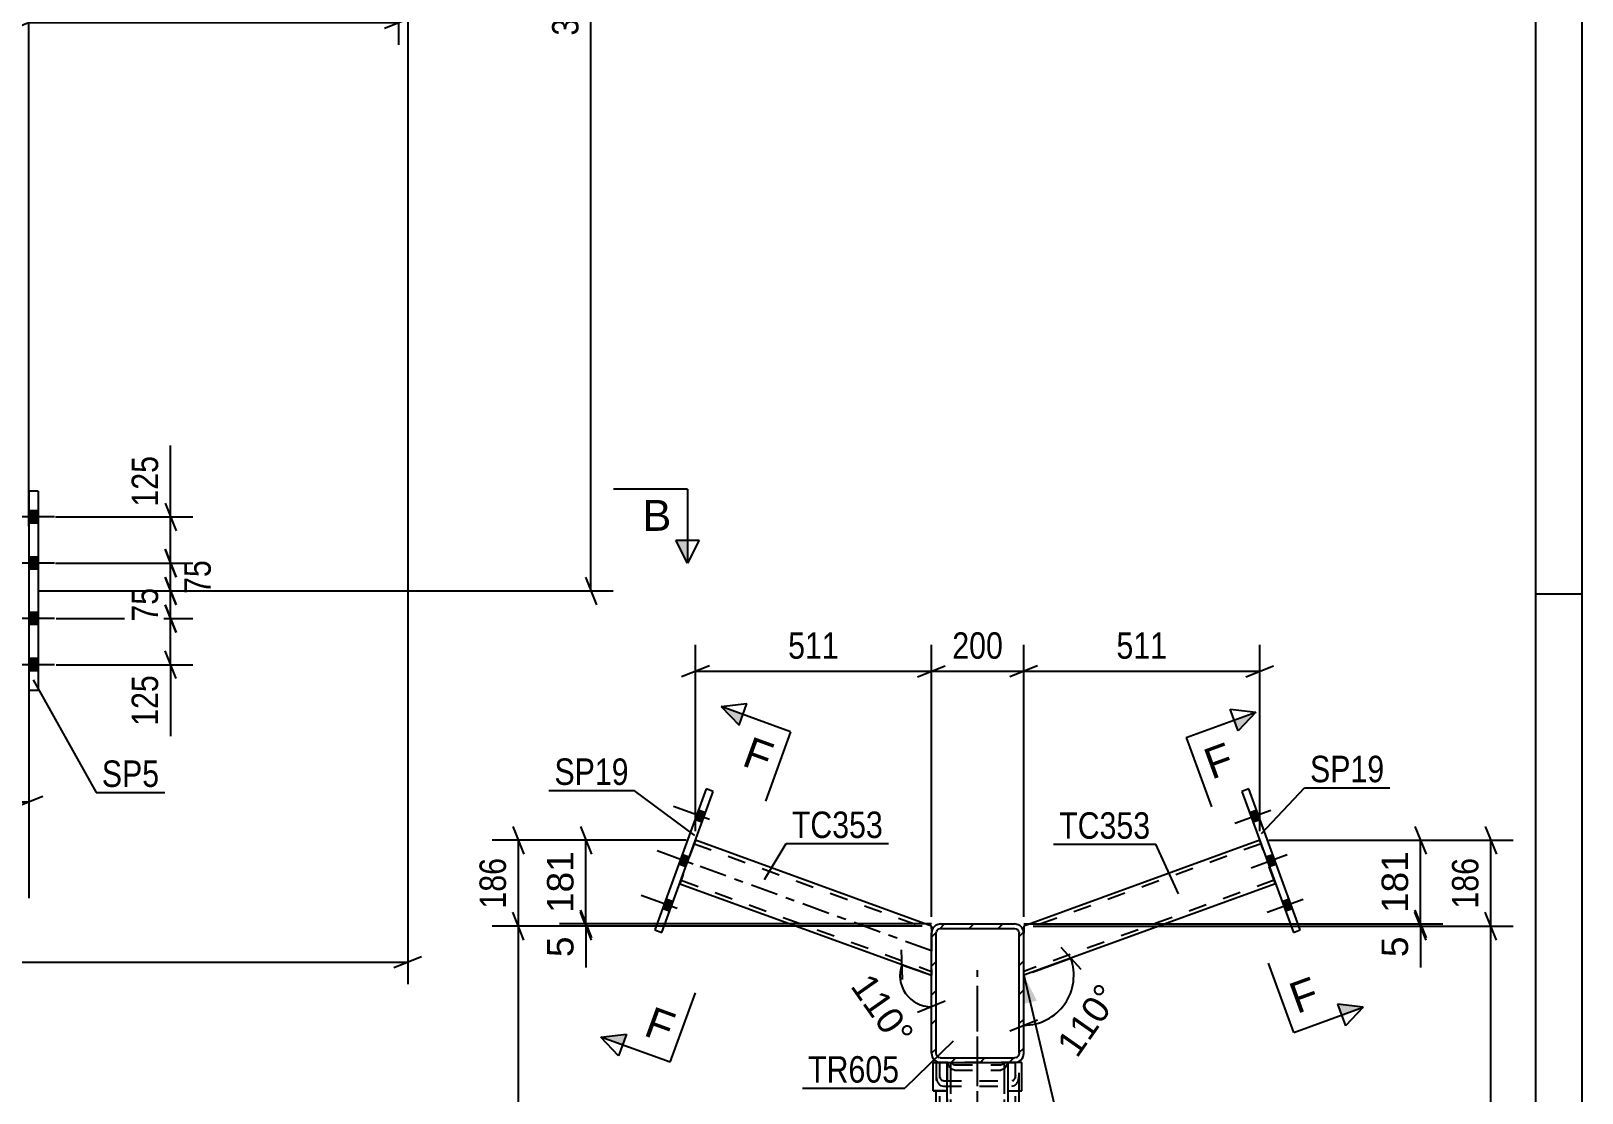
# Model space of a CAD drawing. Header units: millimetres. Extents: x -54 to 787, y -426 to 168.
# Drawn here: x 618.8 to 786.7, y -182 to -67 of the extents above; entities that cross this region are included whole.
import ezdxf

# ---------------------------------------------------------------- set-up
doc = ezdxf.new("R2010")
doc.units = ezdxf.units.MM
doc.linetypes.add('DXK_LINE_DOT2', pattern=[3.9198, 1.9599, -1.9599])
doc.linetypes.add('DXK_LINE_DOT3', pattern=[5.9187, 2.979, -0.9799, 0.9799, -0.9799])
doc.styles.add('Arial', font='ARIAL.TTF', dxfattribs={"height": 0.2})
doc.styles.add('Arial Narrow', font='ARIALN.TTF', dxfattribs={"height": 0.2})

# ---------------------------------------------------------------- blocks, each defined once
blk = doc.blocks.new('Unknown-761549023-1135')
at = {"color": 5, "linetype": 'Continuous'}
for p, q in [((786.67, -425.97), (786.67, 168.03)), ((781.67, -420.97), (781.67, 163.03)), ((786.67, -127.97), (781.67, -127.97))]:
    blk.add_line(p, q, dxfattribs=at)
blk = doc.blocks.new('Bolt-761549023-3615 - 3598')
at = {"linetype": 'Continuous'}
for points in [[(618.54, -118.94), (618.54, -120.26), (619.54, -120.26), (619.54, -118.94)], [(618.54, -118.94), (618.54, -120.26), (619.54, -120.26), (619.54, -118.94)], [(618.54, -118.94), (618.54, -120.26), (619.54, -120.26), (619.54, -118.94)], [(618.54, -123.94), (618.54, -125.26), (619.54, -125.26), (619.54, -123.94)], [(618.54, -123.94), (618.54, -125.26), (619.54, -125.26), (619.54, -123.94)], [(618.54, -129.94), (618.54, -131.26), (619.54, -131.26), (619.54, -129.94)], [(618.54, -129.94), (618.54, -131.26), (619.54, -131.26), (619.54, -129.94)], [(618.54, -134.94), (618.54, -136.26), (619.54, -136.26), (619.54, -134.94)], [(618.54, -134.94), (618.54, -136.26), (619.54, -136.26), (619.54, -134.94)], [(618.54, -134.94), (618.54, -136.26), (619.54, -136.26), (619.54, -134.94)]]:
    blk.add_hatch(color=1, dxfattribs=at).paths.add_polyline_path(points)
at = {"color": 1, "linetype": 'Continuous'}
for p, q in [((619.54, -118.94), (618.54, -118.94)), ((619.54, -118.94), (618.54, -118.94)), ((619.54, -118.94), (618.54, -118.94)), ((621.3, -119.6), (616.54, -119.6)), ((621.3, -119.6), (616.54, -119.6)), ((621.3, -119.6), (616.54, -119.6)), ((619.54, -120.26), (618.54, -120.26)), ((619.54, -120.26), (618.54, -120.26)), ((619.54, -120.26), (618.54, -120.26)), ((619.54, -123.94), (618.54, -123.94)), ((619.54, -123.94), (618.54, -123.94)), ((621.3, -124.6), (616.54, -124.6)), ((621.3, -124.6), (616.54, -124.6)), ((619.54, -125.26), (618.54, -125.26)), ((619.54, -125.26), (618.54, -125.26)), ((621.3, -130.6), (616.54, -130.6)), ((621.3, -130.6), (616.54, -130.6)), ((619.54, -129.94), (618.54, -129.94)), ((619.54, -129.94), (618.54, -129.94)), ((619.54, -131.26), (618.54, -131.26)), ((619.54, -131.26), (618.54, -131.26)), ((621.3, -135.6), (616.54, -135.6)), ((621.3, -135.6), (616.54, -135.6)), ((621.3, -135.6), (616.54, -135.6)), ((619.54, -134.94), (618.54, -134.94)), ((619.54, -134.94), (618.54, -134.94)), ((619.54, -134.94), (618.54, -134.94)), ((619.54, -136.26), (618.54, -136.26)), ((619.54, -136.26), (618.54, -136.26)), ((619.54, -136.26), (618.54, -136.26))]:
    blk.add_line(p, q, dxfattribs=at)
blk = doc.blocks.new('Part-761549023-3621 - 3598')
at = {"color": 2, "linetype": 'Continuous'}
for p, q in [((619.54, -116.8), (618.54, -116.8)), ((618.54, -116.8), (618.54, -138.4)), ((619.54, -116.8), (619.54, -138.4)), ((619.54, -138.4), (618.54, -138.4))]:
    blk.add_line(p, q, dxfattribs=at)
blk = doc.blocks.new('Part-761549023-3703 - 3598')
at = {"color": 7, "linetype": 'DXK_LINE_DOT2'}
for p, q in [((630.71, -6), (522.18, -121.41)), ((636.9, -6.19), (528.37, -121.6)), ((636.9, -6), (630.27, -6)), ((579.54, -59.95), (575.92, -63.8)), ((528.81, -121.6), (522.18, -121.6))]:
    blk.add_line(p, q, dxfattribs=at)
at = {"color": 2, "linetype": 'Continuous'}
for p, q in [((636.9, -6.66), (528.81, -121.6)), ((630.27, -6), (579.54, -59.95)), ((636.9, -6.66), (636.9, -6)), ((575.92, -63.8), (522.18, -120.94)), ((522.18, -121.52), (522.18, -120.94)), ((522.18, -121.6), (522.18, -121.52))]:
    blk.add_line(p, q, dxfattribs=at)
blk = doc.blocks.new('Part-761549023-6024 - 6008')
at = {"linetype": 'Continuous'}
h = blk.add_hatch(dxfattribs=at)
h.set_pattern_fill('', scale=0.7, style=0, pattern_type=0)
h.set_pattern_definition([(45, (717.9404, -196.4008), (-1.57154, 1.57154), [])])
h.paths.add_polyline_path([(717.94, -189.1), (717.94, -196.4), (718, -196.85), (718.17, -197.23), (718.43, -197.48), (718.74, -197.57), (723.74, -197.57), (724.05, -197.48), (724.31, -197.23), (724.48, -196.85), (724.54, -196.4), (724.54, -189.1), (724.48, -188.66), (724.31, -188.28), (724.05, -188.02), (723.74, -187.93), (718.74, -187.93), (718.43, -188.02), (718.17, -188.28), (718, -188.66)])
h.paths.add_polyline_path([(718.46, -188.69), (718.59, -188.56), (718.74, -188.52), (723.74, -188.52), (723.89, -188.56), (724.02, -188.69), (724.11, -188.88), (724.14, -189.1), (724.14, -196.4), (724.11, -196.62), (724.02, -196.81), (723.89, -196.94), (723.74, -196.98), (718.74, -196.98), (718.59, -196.94), (718.46, -196.81), (718.37, -196.62), (718.34, -196.4), (718.34, -189.1), (718.37, -188.88)])
at = {"color": 2, "linetype": 'Continuous'}
for p, q in [((717.94, -189.1), (717.94, -178.67)), ((724.54, -189.1), (724.54, -178.67)), ((718.74, -187.93), (718.43, -188.02)), ((718.74, -187.93), (723.74, -187.93)), ((724.05, -188.02), (723.74, -187.93)), ((718, -188.66), (717.94, -189.1)), ((717.94, -196.4), (717.94, -189.1)), ((718.34, -189.1), (718.37, -188.88)), ((718.34, -196.4), (718.34, -189.1)), ((718.59, -188.56), (718.74, -188.52)), ((718.74, -188.52), (723.74, -188.52)), ((723.74, -188.52), (723.89, -188.56)), ((724.11, -188.88), (724.14, -189.1)), ((724.14, -196.4), (724.14, -189.1)), ((724.54, -189.1), (724.48, -188.66)), ((724.54, -196.4), (724.54, -189.1)), ((717.94, -196.4), (718, -196.85)), ((718.37, -196.62), (718.34, -196.4)), ((724.14, -196.4), (724.11, -196.62)), ((724.48, -196.85), (724.54, -196.4)), ((718.43, -197.48), (718.74, -197.57)), ((718.74, -196.98), (718.59, -196.94)), ((718.74, -196.98), (723.74, -196.98)), ((718.74, -197.57), (723.74, -197.57)), ((723.89, -196.94), (723.74, -196.98)), ((723.74, -197.57), (724.05, -197.48))]:
    blk.add_line(p, q, dxfattribs=at)
at = {"color": 7, "linetype": 'DXK_LINE_DOT2'}
for p, q in [((717.94, -178.67), (724.54, -178.67)), ((717.94, -178.67), (718, -178.67)), ((718, -178.78), (717.99, -178.67)), ((718.34, -196.4), (718.34, -178.67)), ((718.43, -178.67), (718.46, -178.75)), ((718.74, -179.5), (718.43, -179.41)), ((718.46, -178.75), (718.59, -178.87)), ((718.59, -178.87), (718.74, -178.92)), ((718.74, -178.92), (723.74, -178.92)), ((718.74, -179.5), (723.74, -179.5)), ((723.74, -178.92), (723.89, -178.87)), ((724.05, -179.41), (723.74, -179.5)), ((723.89, -178.87), (724.02, -178.75)), ((724.02, -178.75), (724.06, -178.67)), ((724.14, -196.4), (724.14, -178.67)), ((724.49, -178.67), (724.48, -178.78)), ((717.94, -196.4), (717.94, -189.1)), ((724.54, -196.4), (724.54, -189.1))]:
    blk.add_line(p, q, dxfattribs=at)
for centre, start, end in [((719.04, -178.53), 193.2949, 235.5336), ((723.44, -178.53), 304.4664, 346.7051)]:
    blk.add_arc(centre, 1.06, start, end, dxfattribs=at)
at = {"color": 2, "linetype": 'Continuous'}
for centre, radius, start, end in [((719.04, -188.9), 1.06, 124.4664, 166.7051), ((723.44, -188.9), 1.06, 13.2949, 55.5336), ((718.89, -189), 0.532, 124.4664, 166.7051), ((723.59, -189), 0.532, 13.2949, 55.5336), ((719.04, -196.6), 1.06, 193.2949, 235.5336), ((718.89, -196.5), 0.532, 193.2949, 235.5336), ((723.59, -196.5), 0.532, 304.4664, 346.7051), ((723.44, -196.6), 1.06, 304.4664, 346.7051)]:
    blk.add_arc(centre, radius, start, end, dxfattribs=at)
blk = doc.blocks.new('Bolt-761549023-6030 - 6008')
at = {"linetype": 'Continuous'}
for points in [[(691.41, -152.66), (691.79, -151.63), (691.03, -151.35), (690.66, -152.39)], [(691.41, -152.66), (691.79, -151.63), (691.03, -151.35), (690.66, -152.39)], [(691.41, -152.66), (691.79, -151.63), (691.03, -151.35), (690.66, -152.39)], [(689.66, -157.48), (690.03, -156.44), (689.28, -156.17), (688.9, -157.2)], [(689.66, -157.48), (690.03, -156.44), (689.28, -156.17), (688.9, -157.2)], [(687.9, -162.29), (688.28, -161.26), (687.53, -160.99), (687.15, -162.02)], [(687.9, -162.29), (688.28, -161.26), (687.53, -160.99), (687.15, -162.02)], [(687.9, -162.29), (688.28, -161.26), (687.53, -160.99), (687.15, -162.02)]]:
    blk.add_hatch(color=1, dxfattribs=at).paths.add_polyline_path(points)
at = {"color": 1, "linetype": 'Continuous'}
for p, q in [((692.21, -152.37), (688.31, -150.95)), ((692.21, -152.37), (688.31, -150.95)), ((692.21, -152.37), (688.31, -150.95)), ((691.41, -152.66), (690.66, -152.39)), ((691.41, -152.66), (690.66, -152.39)), ((691.41, -152.66), (690.66, -152.39)), ((691.79, -151.63), (691.03, -151.35)), ((691.79, -151.63), (691.03, -151.35)), ((691.79, -151.63), (691.03, -151.35)), ((690.46, -157.18), (686.56, -155.76)), ((690.46, -157.18), (686.56, -155.76)), ((689.66, -157.48), (688.9, -157.2)), ((689.66, -157.48), (688.9, -157.2)), ((690.03, -156.44), (689.28, -156.17)), ((690.03, -156.44), (689.28, -156.17)), ((688.7, -162), (684.8, -160.58)), ((688.7, -162), (684.8, -160.58)), ((688.7, -162), (684.8, -160.58)), ((688.28, -161.26), (687.53, -160.99)), ((688.28, -161.26), (687.53, -160.99)), ((688.28, -161.26), (687.53, -160.99)), ((687.9, -162.29), (687.15, -162.02)), ((687.9, -162.29), (687.15, -162.02)), ((687.9, -162.29), (687.15, -162.02))]:
    blk.add_line(p, q, dxfattribs=at)
blk = doc.blocks.new('Part-761549023-6040 - 6008')
at = {"color": 7, "linetype": 'DXK_LINE_DOT3'}
blk.add_line((721.24, -333.17), (721.24, -168.67), dxfattribs=at)
at = {"color": 7, "linetype": 'DXK_LINE_DOT2'}
for p, q in [((717.94, -178.67), (724.54, -178.67)), ((718, -178.67), (717.94, -178.67)), ((717.94, -178.67), (717.94, -196.4)), ((718.34, -323.17), (718.34, -178.67)), ((724.14, -323.17), (724.14, -178.67)), ((724.54, -196.4), (724.54, -178.67)), ((717.94, -323.17), (717.94, -305.45)), ((724.54, -323.17), (724.54, -305.45)), ((724.54, -323.17), (717.94, -323.17))]:
    blk.add_line(p, q, dxfattribs=at)
at = {"color": 2, "linetype": 'Continuous'}
for p, q in [((717.94, -305.45), (717.94, -196.4)), ((724.54, -305.45), (724.54, -196.4))]:
    blk.add_line(p, q, dxfattribs=at)
blk = doc.blocks.new('Bolt-761549023-6166 - 6008')
at = {"linetype": 'Continuous'}
for points in [[(751.82, -152.39), (751.45, -151.35), (750.7, -151.63), (751.07, -152.66)], [(751.82, -152.39), (751.45, -151.35), (750.7, -151.63), (751.07, -152.66)], [(751.82, -152.39), (751.45, -151.35), (750.7, -151.63), (751.07, -152.66)], [(753.58, -157.2), (753.2, -156.17), (752.45, -156.44), (752.82, -157.48)], [(753.58, -157.2), (753.2, -156.17), (752.45, -156.44), (752.82, -157.48)], [(755.33, -162.02), (754.95, -160.99), (754.2, -161.26), (754.58, -162.29)], [(755.33, -162.02), (754.95, -160.99), (754.2, -161.26), (754.58, -162.29)], [(755.33, -162.02), (754.95, -160.99), (754.2, -161.26), (754.58, -162.29)]]:
    blk.add_hatch(color=1, dxfattribs=at).paths.add_polyline_path(points)
at = {"color": 1, "linetype": 'Continuous'}
for p, q in [((753, -151.37), (749.1, -152.79)), ((753, -151.37), (749.1, -152.79)), ((753, -151.37), (749.1, -152.79)), ((751.45, -151.35), (750.7, -151.63)), ((751.45, -151.35), (750.7, -151.63)), ((751.45, -151.35), (750.7, -151.63)), ((751.82, -152.39), (751.07, -152.66)), ((751.82, -152.39), (751.07, -152.66)), ((751.82, -152.39), (751.07, -152.66)), ((754.75, -156.19), (750.85, -157.61)), ((754.75, -156.19), (750.85, -157.61)), ((753.2, -156.17), (752.45, -156.44)), ((753.2, -156.17), (752.45, -156.44)), ((753.58, -157.2), (752.82, -157.48)), ((753.58, -157.2), (752.82, -157.48)), ((756.5, -161.01), (752.6, -162.43)), ((756.5, -161.01), (752.6, -162.43)), ((756.5, -161.01), (752.6, -162.43)), ((754.95, -160.99), (754.2, -161.26)), ((754.95, -160.99), (754.2, -161.26)), ((754.95, -160.99), (754.2, -161.26)), ((755.33, -162.02), (754.58, -162.29)), ((755.33, -162.02), (754.58, -162.29)), ((755.33, -162.02), (754.58, -162.29))]:
    blk.add_line(p, q, dxfattribs=at)
blk = doc.blocks.new('Part-761549023-6059 - 6008')
at = {"color": 7, "linetype": 'DXK_LINE_DOT2'}
for p, q in [((690.7, -154.61), (688.99, -159.31)), ((690.56, -154.99), (716.24, -164.33)), ((689.13, -158.93), (716.24, -168.8)), ((716.24, -164.16), (716.24, -163.91)), ((716.24, -164.67), (716.24, -169.23))]:
    blk.add_line(p, q, dxfattribs=at)
at = {"color": 2, "linetype": 'Continuous'}
for p, q in [((716.24, -163.91), (690.7, -154.61)), ((688.99, -159.31), (716.24, -169.23)), ((716.24, -163.91), (716.24, -164.67))]:
    blk.add_line(p, q, dxfattribs=at)
at = {"color": 7, "linetype": 'DXK_LINE_DOT3'}
blk.add_line((716.24, -166.57), (689.84, -156.96), dxfattribs=at)
blk = doc.blocks.new('Part-761549023-6064 - 6008')
at = {"color": 2, "linetype": 'Continuous'}
for p, q in [((751.78, -154.61), (726.24, -163.91)), ((753.49, -159.31), (726.24, -169.23)), ((726.24, -163.91), (726.24, -164.67))]:
    blk.add_line(p, q, dxfattribs=at)
at = {"color": 7, "linetype": 'DXK_LINE_DOT2'}
for p, q in [((751.92, -154.99), (726.24, -164.33)), ((753.49, -159.31), (751.78, -154.61)), ((753.35, -158.93), (726.24, -168.8)), ((726.24, -163.91), (726.24, -164.16)), ((726.24, -169.23), (726.24, -164.67))]:
    blk.add_line(p, q, dxfattribs=at)
blk = doc.blocks.new('Part-761549023-6068 - 6008')
at = {"color": 7, "linetype": 'DXK_LINE_DOT3'}
blk.add_line((721.24, -186.71), (721.24, -171.39), dxfattribs=at)
at = {"color": 7, "linetype": 'DXK_LINE_DOT2'}
for p, q in [((725.74, -178.67), (716.74, -178.67)), ((716.74, -178.67), (717.14, -178.67)), ((716.74, -178.67), (716.74, -181.75)), ((717.14, -192.12), (717.14, -178.67)), ((725.34, -192.12), (725.34, -178.67)), ((725.74, -181.75), (725.74, -178.67)), ((716.74, -180.08), (716.8, -180.53)), ((717.17, -180.31), (717.14, -180.08)), ((717.23, -181.16), (717.54, -181.25)), ((717.54, -180.67), (717.39, -180.62)), ((717.54, -180.67), (724.94, -180.67)), ((717.54, -181.25), (724.94, -181.25)), ((725.09, -180.62), (724.94, -180.67)), ((724.94, -181.25), (725.25, -181.16)), ((725.34, -180.08), (725.31, -180.31)), ((725.68, -180.53), (725.74, -180.08))]:
    blk.add_line(p, q, dxfattribs=at)
at = {"color": 2, "linetype": 'Continuous'}
for p, q in [((716.74, -192.12), (716.74, -181.75)), ((725.74, -192.12), (725.74, -181.75))]:
    blk.add_line(p, q, dxfattribs=at)
at = {"color": 7, "linetype": 'DXK_LINE_DOT2'}
for centre, radius, start, end in [((717.84, -180.29), 1.06, 193.295, 235.5337), ((717.69, -180.19), 0.532, 193.295, 235.5337), ((724.79, -180.19), 0.532, 304.4663, 346.705), ((724.64, -180.29), 1.06, 304.4663, 346.705)]:
    blk.add_arc(centre, radius, start, end, dxfattribs=at)
blk = doc.blocks.new('Part-761549023-6091 - 6008')
at = {"color": 2, "linetype": 'Continuous'}
for p, q in [((691.87, -149.05), (686.31, -164.32)), ((687.07, -164.6), (692.62, -149.33)), ((692.62, -149.33), (691.87, -149.05)), ((686.31, -164.32), (687.07, -164.6))]:
    blk.add_line(p, q, dxfattribs=at)
blk = doc.blocks.new('Part-761549023-6117 - 6008')
at = {"color": 2, "linetype": 'Continuous'}
for p, q in [((716.44, -178.67), (716.44, -178.67)), ((716.44, -178.67), (717.24, -178.67)), ((716.44, -181.75), (716.44, -178.67)), ((717.94, -181.75), (716.44, -181.75))]:
    blk.add_line(p, q, dxfattribs=at)
at = {"color": 7, "linetype": 'DXK_LINE_DOT2'}
for p, q in [((717.94, -178.67), (716.44, -178.67)), ((716.44, -178.67), (716.44, -178.67)), ((717.24, -178.67), (717.94, -178.67)), ((717.94, -178.67), (717.94, -178.67)), ((717.94, -178.67), (717.94, -181.75)), ((716.44, -181.75), (717.94, -181.75))]:
    blk.add_line(p, q, dxfattribs=at)
blk = doc.blocks.new('Part-761549023-6120 - 6008')
at = {"color": 7, "linetype": 'DXK_LINE_DOT2'}
for p, q in [((726.04, -178.67), (724.54, -178.67)), ((724.54, -178.67), (724.54, -178.67)), ((725.24, -178.67), (724.54, -178.67)), ((724.54, -181.75), (724.54, -178.67)), ((726.04, -178.67), (726.04, -178.67)), ((724.54, -181.75), (726.04, -181.75))]:
    blk.add_line(p, q, dxfattribs=at)
at = {"color": 2, "linetype": 'Continuous'}
for p, q in [((726.04, -178.67), (725.24, -178.67)), ((726.04, -178.67), (726.04, -178.67)), ((726.04, -181.75), (726.04, -178.67)), ((724.54, -181.75), (726.04, -181.75))]:
    blk.add_line(p, q, dxfattribs=at)
blk = doc.blocks.new('Part-761549023-6135 - 6008')
at = {"color": 2, "linetype": 'Continuous'}
for p, q in [((750.61, -149.05), (749.86, -149.32)), ((749.86, -149.32), (755.42, -164.59)), ((756.17, -164.32), (750.61, -149.05)), ((755.42, -164.59), (756.17, -164.32))]:
    blk.add_line(p, q, dxfattribs=at)
blk = doc.blocks.new('Part-761549023-6150 - 6008')
at = {"linetype": 'Continuous'}
h = blk.add_hatch(dxfattribs=at)
h.set_pattern_fill('', scale=0.7, style=0, pattern_type=0)
h.set_pattern_definition([(45, (716.2404, -177.6741), (-1.57154, 1.57154), [])])
h.paths.add_polyline_path([(716.24, -164.67), (716.24, -177.67), (716.32, -178.06), (716.53, -178.38), (716.86, -178.6), (717.24, -178.67), (725.24, -178.67), (725.62, -178.6), (725.95, -178.38), (726.16, -178.06), (726.24, -177.67), (726.24, -164.67), (726.16, -164.29), (725.95, -163.97), (725.62, -163.75), (725.24, -163.67), (717.24, -163.67), (716.86, -163.75), (716.53, -163.97), (716.32, -164.29)])
h.paths.add_polyline_path([(716.89, -164.32), (717.05, -164.21), (717.24, -164.17), (725.24, -164.17), (725.43, -164.21), (725.59, -164.32), (725.7, -164.48), (725.74, -164.67), (725.74, -177.67), (725.7, -177.87), (725.59, -178.03), (725.43, -178.14), (725.24, -178.17), (717.24, -178.17), (717.05, -178.14), (716.89, -178.03), (716.78, -177.87), (716.74, -177.67), (716.74, -164.67), (716.78, -164.48)])
at = {"color": 2, "linetype": 'Continuous'}
for p, q in [((716.32, -164.29), (716.24, -164.67)), ((716.74, -164.67), (716.78, -164.48)), ((717.24, -163.67), (716.86, -163.75)), ((717.05, -164.21), (717.24, -164.17)), ((717.24, -163.67), (725.24, -163.67)), ((717.24, -164.17), (725.24, -164.17)), ((725.62, -163.75), (725.24, -163.67)), ((725.24, -164.17), (725.43, -164.21)), ((725.7, -164.48), (725.74, -164.67)), ((726.24, -164.67), (726.16, -164.29)), ((716.24, -177.67), (716.24, -164.67)), ((716.74, -177.67), (716.74, -164.67)), ((725.74, -177.67), (725.74, -164.67)), ((726.24, -177.67), (726.24, -164.67)), ((716.24, -177.67), (716.32, -178.06)), ((716.78, -177.87), (716.74, -177.67)), ((725.74, -177.67), (725.7, -177.87)), ((726.16, -178.06), (726.24, -177.67)), ((716.86, -178.6), (717.24, -178.67)), ((717.24, -178.17), (717.05, -178.14)), ((717.24, -178.17), (725.24, -178.17)), ((717.24, -178.67), (725.24, -178.67)), ((725.43, -178.14), (725.24, -178.17)), ((725.24, -178.67), (725.62, -178.6))]:
    blk.add_line(p, q, dxfattribs=at)
at = {"color": 7, "linetype": 'DXK_LINE_DOT3'}
blk.add_line((721.24, -171.17), (721.24, -171.17), dxfattribs=at)
at = {"color": 2, "linetype": 'Continuous'}
for centre, radius, start, end in [((717.24, -164.67), 1, 112.5, 157.5), ((717.24, -164.67), 0.5, 112.5, 157.5), ((725.24, -164.67), 0.5, 22.5, 67.5), ((725.24, -164.67), 1, 22.5, 67.5), ((717.24, -177.67), 0.5, 202.5, 247.5), ((725.24, -177.67), 0.5, 292.5, 337.5), ((717.24, -177.67), 1, 202.5, 247.5), ((725.24, -177.67), 1, 292.5, 337.5)]:
    blk.add_arc(centre, radius, start, end, dxfattribs=at)
blk = doc.blocks.new('StraightDimension-761549023-8368 - 3598')
at = {"color": 7, "linetype": 'Continuous'}
for p, q in [((522.18, -122.6), (522.18, -165.37)), ((618.54, -134.6), (618.54, -160.87)), ((523.68, -149.83), (520.68, -151.03)), ((522.18, -150.43), (618.54, -150.43)), ((617.04, -151.03), (620.04, -149.83))]:
    blk.add_line(p, q, dxfattribs=at)
at = {"color": 0}
blk.add_wipeout([(574.62, -149.68), (574.62, -145.48), (566.1, -145.48), (566.1, -149.68)], dxfattribs=at)
at = {"color": 0, "linetype": 'Continuous'}
blk.add_wipeout([(617.94, -151.13), (613.74, -151.13), (613.74, -161.47), (617.94, -161.47)], dxfattribs=at)
at = {"color": 3, "style": 'Arial Narrow'}
blk.add_text('2409', height=2.863, dxfattribs=at).set_placement((566.7, -149.08))
at = {"color": 3, "linetype": 'Continuous', "style": 'Arial Narrow'}
blk.add_text('16700', height=2.863, rotation=90.0002, dxfattribs=at).set_placement((617.34, -160.87))
blk = doc.blocks.new('StraightDimension-761549023-4148 - 3598')
at = {"color": 7, "linetype": 'Continuous'}
for p, q in [((633.27, -123.1), (634.47, -126.1)), ((621.41, -124.6), (636.72, -124.6)), ((633.87, -127.6), (633.87, -124.6)), ((619.54, -127.6), (636.72, -127.6)), ((634.47, -129.1), (633.27, -126.1))]:
    blk.add_line(p, q, dxfattribs=at)
at = {"color": 0}
blk.add_wipeout([(638.82, -123.67), (634.62, -123.67), (634.62, -128.53), (638.82, -128.53)], dxfattribs=at)
at = {"color": 3, "style": 'Arial Narrow'}
blk.add_text('75', height=2.863, rotation=90.0002, dxfattribs=at).set_placement((638.22, -127.93))
blk = doc.blocks.new('StraightDimension-761549023-4222 - 3598')
at = {"color": 7, "linetype": 'Continuous'}
for p, q in [((658.54, -7), (658.54, -68.46)), ((618.54, -120.6), (618.54, -63.21)), ((620.04, -65.46), (617.04, -66.66)), ((657.04, -66.66), (660.04, -65.46)), ((618.54, -66.06), (658.54, -66.06))]:
    blk.add_line(p, q, dxfattribs=at)
at = {"color": 0}
blk.add_wipeout([(642.8, -65.31), (642.8, -61.11), (634.28, -61.11), (634.28, -65.31)], dxfattribs=at)
at = {"color": 3, "style": 'Arial Narrow'}
blk.add_text('1000', height=2.863, dxfattribs=at).set_placement((634.88, -64.71))
blk = doc.blocks.new('StraightDimension-761549023-4159 - 3598')
at = {"color": 7, "linetype": 'Continuous'}
for p, q in [((633.27, -118.1), (634.47, -121.1)), ((621.41, -119.6), (636.27, -119.6)), ((633.87, -124.6), (633.87, -119.6)), ((634.47, -126.1), (633.27, -123.1)), ((621.41, -124.6), (636.27, -124.6))]:
    blk.add_line(p, q, dxfattribs=at)
at = {"color": 0}
blk.add_wipeout([(633.12, -112.39), (628.92, -112.39), (628.92, -119.07), (633.12, -119.07)], dxfattribs=at)
at = {"color": 7, "linetype": 'Continuous'}
blk.add_line((633.87, -119.6), (633.87, -111.87), dxfattribs=at)
blk.add_line((633.87, -119.6), (633.87, -111.87), dxfattribs=at)
at = {"color": 3, "style": 'Arial Narrow'}
blk.add_text('125', height=2.863, rotation=90.0002, dxfattribs=at).set_placement((632.52, -118.47))
blk = doc.blocks.new('StraightDimension-761549023-4172 - 3598')
at = {"color": 7, "linetype": 'Continuous'}
for p, q in [((633.27, -129.1), (634.47, -132.1)), ((621.5, -130.6), (636.27, -130.6)), ((633.87, -135.6), (633.87, -130.6)), ((634.47, -137.1), (633.27, -134.1)), ((621.5, -135.6), (636.27, -135.6))]:
    blk.add_line(p, q, dxfattribs=at)
at = {"color": 0}
blk.add_wipeout([(633.12, -136.12), (628.92, -136.12), (628.92, -142.81), (633.12, -142.81)], dxfattribs=at)
at = {"color": 7, "linetype": 'Continuous'}
blk.add_line((633.87, -135.6), (633.87, -143.33), dxfattribs=at)
blk.add_line((633.87, -135.6), (633.87, -143.33), dxfattribs=at)
at = {"color": 3, "style": 'Arial Narrow'}
blk.add_text('125', height=2.863, rotation=90.0002, dxfattribs=at).set_placement((632.52, -142.21))
blk = doc.blocks.new('StraightDimension-761549023-4185 - 3598')
at = {"color": 7, "linetype": 'Continuous'}
for p, q in [((619.54, -127.6), (636.27, -127.6)), ((633.27, -126.1), (634.47, -129.1)), ((633.87, -130.6), (633.87, -127.6)), ((634.47, -132.1), (633.27, -129.1)), ((621.5, -130.6), (636.27, -130.6))]:
    blk.add_line(p, q, dxfattribs=at)
at = {"color": 0}
blk.add_wipeout([(633.12, -126.67), (628.92, -126.67), (628.92, -131.53), (633.12, -131.53)], dxfattribs=at)
at = {"color": 3, "style": 'Arial Narrow'}
blk.add_text('75', height=2.863, rotation=90.0002, dxfattribs=at).set_placement((632.52, -130.93))
blk = doc.blocks.new('StraightDimension-761549023-4214 - 3598')
at = {"color": 7, "linetype": 'Continuous'}
for p, q in [((679.98, -1.5), (678.78, 1.5)), ((659.54, 0), (681.78, 0)), ((679.38, -127.6), (679.38, 0)), ((619.54, -127.6), (681.78, -127.6)), ((678.78, -126.1), (679.98, -129.1))]:
    blk.add_line(p, q, dxfattribs=at)
at = {"color": 0}
blk.add_wipeout([(678.63, -59.54), (674.43, -59.54), (674.43, -68.06), (678.63, -68.06)], dxfattribs=at)
at = {"color": 3, "style": 'Arial Narrow'}
blk.add_text('3190', height=2.863, rotation=90.0002, dxfattribs=at).set_placement((678.03, -67.46))
blk = doc.blocks.new('StraightDimension-761549023-4285 - 3598')
at = {"color": 7, "linetype": 'Continuous'}
for p, q in [((637.63, -7.35), (643.57, -12.93)), ((641.23, -12.79), (642.41, -9.79)), ((533.73, -126.23), (641.82, -11.29)), ((529.54, -122.29), (535.48, -127.87)), ((534.32, -124.72), (533.14, -127.73))]:
    blk.add_line(p, q, dxfattribs=at)
at = {"color": 0}
blk.add_wipeout([(590.14, -65.14), (587.08, -62.27), (581.25, -68.47), (584.31, -71.34)], dxfattribs=at)
at = {"color": 3, "style": 'Arial Narrow'}
blk.add_text('3945', height=2.863, rotation=46.7591, dxfattribs=at).set_placement((584.28, -70.5))
blk = doc.blocks.new('StraightDimension-761549023-13310 - 3598')
at = {"color": 7, "linetype": 'Continuous'}
for p, q in [((659.54, -7), (659.54, -170.19)), ((-1, -167.79), (659.54, -167.79)), ((658.04, -168.39), (661.04, -167.19))]:
    blk.add_line(p, q, dxfattribs=at)
blk = doc.blocks.new('StraightDimension-761549023-16686 - 6008')
at = {"color": 7, "linetype": 'Continuous'}
for p, q in [((716.24, -162.91), (716.24, -133.45)), ((726.24, -162.91), (726.24, -133.45)), ((714.74, -136.9), (717.74, -135.7)), ((727.74, -135.7), (724.74, -136.9)), ((716.24, -136.3), (726.24, -136.3))]:
    blk.add_line(p, q, dxfattribs=at)
at = {"color": 0}
blk.add_wipeout([(724.58, -135.55), (724.58, -131.35), (717.9, -131.35), (717.9, -135.55)], dxfattribs=at)
at = {"color": 3, "style": 'Arial Narrow'}
blk.add_text('200', height=2.863, dxfattribs=at).set_placement((718.5, -134.95))
blk = doc.blocks.new('StraightDimension-761549023-16662 - 6008')
at = {"color": 7, "linetype": 'Continuous'}
for p, q in [((768.59, -153.11), (769.79, -156.11)), ((752.78, -154.61), (771.59, -154.61)), ((769.19, -163.67), (769.19, -154.61)), ((769.79, -165.17), (768.59, -162.17)), ((726.24, -163.67), (771.59, -163.67))]:
    blk.add_line(p, q, dxfattribs=at)
at = {"color": 0}
blk.add_wipeout([(768.44, -155.21), (764.24, -155.21), (764.24, -163.08), (768.44, -163.08)], dxfattribs=at)
at = {"color": 3, "style": 'Arial'}
blk.add_text('181', height=2.865, rotation=90.0002, dxfattribs=at).set_placement((767.84, -162.48))
blk = doc.blocks.new('StraightDimension-761549023-16575 - 6008')
at = {"color": 7, "linetype": 'Continuous'}
for p, q in [((672.13, -165.41), (670.93, -162.41)), ((715.24, -163.91), (668.68, -163.91)), ((671.53, -326.17), (671.53, -163.91)), ((670.93, -324.67), (672.13, -327.67)), ((703.4, -326.17), (668.68, -326.17))]:
    blk.add_line(p, q, dxfattribs=at)
at = {"color": 0}
blk.add_wipeout([(670.78, -240.78), (666.58, -240.78), (666.58, -249.29), (670.78, -249.29)], dxfattribs=at)
at = {"color": 3, "style": 'Arial Narrow'}
blk.add_text('3245', height=2.863, rotation=90.0002, dxfattribs=at).set_placement((670.18, -248.69))
blk = doc.blocks.new('StraightDimension-761549023-16687 - 6008')
at = {"color": 7, "linetype": 'Continuous'}
for p, q in [((690.7, -153.61), (690.7, -133.45)), ((716.24, -162.91), (716.24, -133.45)), ((692.2, -135.7), (689.2, -136.9)), ((714.74, -136.9), (717.74, -135.7)), ((690.7, -136.3), (716.24, -136.3))]:
    blk.add_line(p, q, dxfattribs=at)
at = {"color": 0}
blk.add_wipeout([(706.81, -135.55), (706.81, -131.35), (700.13, -131.35), (700.13, -135.55)], dxfattribs=at)
at = {"color": 3, "style": 'Arial Narrow'}
blk.add_text('511', height=2.863, dxfattribs=at).set_placement((700.73, -134.95))
blk = doc.blocks.new('StraightDimension-761549023-16574 - 6008')
at = {"color": 7, "linetype": 'Continuous'}
for p, q in [((670.93, -153.11), (672.13, -156.11)), ((689.7, -154.61), (668.68, -154.61)), ((671.53, -163.91), (671.53, -154.61)), ((672.13, -165.41), (670.93, -162.41)), ((715.24, -163.91), (668.68, -163.91))]:
    blk.add_line(p, q, dxfattribs=at)
at = {"color": 0}
blk.add_wipeout([(670.78, -155.92), (666.58, -155.92), (666.58, -162.6), (670.78, -162.6)], dxfattribs=at)
at = {"color": 3, "style": 'Arial Narrow'}
blk.add_text('186', height=2.863, rotation=90.0002, dxfattribs=at).set_placement((670.18, -162))
blk = doc.blocks.new('StraightDimension-761549023-16609 - 6008')
at = {"color": 7, "linetype": 'Continuous'}
for p, q in [((678.24, -153.11), (679.44, -156.11)), ((689.7, -154.61), (675.99, -154.61)), ((678.84, -163.67), (678.84, -154.61)), ((679.44, -165.17), (678.24, -162.17)), ((716.24, -163.67), (675.99, -163.67))]:
    blk.add_line(p, q, dxfattribs=at)
at = {"color": 0}
blk.add_wipeout([(678.09, -155.21), (673.89, -155.21), (673.89, -163.08), (678.09, -163.08)], dxfattribs=at)
at = {"color": 3, "style": 'Arial'}
blk.add_text('181', height=2.865, rotation=90.0002, dxfattribs=at).set_placement((677.49, -162.48))
blk = doc.blocks.new('StraightDimension-761549023-16610 - 6008')
at = {"color": 7, "linetype": 'Continuous'}
for p, q in [((678.24, -162.17), (679.44, -165.17)), ((679.44, -165.41), (678.24, -162.41)), ((716.24, -163.67), (675.99, -163.67)), ((715.24, -163.91), (675.99, -163.91)), ((678.84, -163.91), (678.84, -163.67))]:
    blk.add_line(p, q, dxfattribs=at)
at = {"color": 0}
blk.add_wipeout([(678.09, -164.43), (673.89, -164.43), (673.89, -167.86), (678.09, -167.86)], dxfattribs=at)
at = {"color": 7, "linetype": 'Continuous'}
blk.add_line((678.84, -163.91), (678.84, -168.38), dxfattribs=at)
blk.add_line((678.84, -163.91), (678.84, -168.38), dxfattribs=at)
at = {"color": 3, "style": 'Arial'}
blk.add_text('5', height=2.87, rotation=90.0002, dxfattribs=at).set_placement((677.49, -167.26))
blk = doc.blocks.new('StraightDimension-761549023-16627 - 6008')
at = {"color": 7, "linetype": 'Continuous'}
for p, q in [((776.2, -153.11), (777.4, -156.11)), ((752.78, -154.61), (779.2, -154.61)), ((776.8, -163.91), (776.8, -154.61)), ((777.4, -165.41), (776.2, -162.41)), ((727.24, -163.91), (779.2, -163.91))]:
    blk.add_line(p, q, dxfattribs=at)
at = {"color": 0}
blk.add_wipeout([(776.05, -155.92), (771.85, -155.92), (771.85, -162.6), (776.05, -162.6)], dxfattribs=at)
at = {"color": 3, "style": 'Arial Narrow'}
blk.add_text('186', height=2.863, rotation=90.0002, dxfattribs=at).set_placement((775.45, -162))
blk = doc.blocks.new('StraightDimension-761549023-16628 - 6008')
at = {"color": 7, "linetype": 'Continuous'}
for p, q in [((777.4, -165.41), (776.2, -162.41)), ((727.24, -163.91), (779.2, -163.91)), ((776.8, -326.17), (776.8, -163.91)), ((776.2, -324.67), (777.4, -327.67)), ((739.08, -326.17), (779.2, -326.17))]:
    blk.add_line(p, q, dxfattribs=at)
at = {"color": 0}
blk.add_wipeout([(776.05, -240.78), (771.85, -240.78), (771.85, -249.29), (776.05, -249.29)], dxfattribs=at)
at = {"color": 3, "style": 'Arial Narrow'}
blk.add_text('3245', height=2.863, rotation=90.0002, dxfattribs=at).set_placement((775.45, -248.69))
blk = doc.blocks.new('StraightDimension-761549023-16663 - 6008')
at = {"color": 7, "linetype": 'Continuous'}
for p, q in [((768.59, -162.17), (769.79, -165.17)), ((769.79, -165.41), (768.59, -162.41)), ((726.24, -163.67), (771.59, -163.67)), ((727.24, -163.91), (771.59, -163.91)), ((769.19, -163.91), (769.19, -163.67))]:
    blk.add_line(p, q, dxfattribs=at)
at = {"color": 0}
blk.add_wipeout([(768.44, -164.43), (764.24, -164.43), (764.24, -167.86), (768.44, -167.86)], dxfattribs=at)
at = {"color": 7, "linetype": 'Continuous'}
blk.add_line((769.19, -163.91), (769.19, -168.38), dxfattribs=at)
blk.add_line((769.19, -163.91), (769.19, -168.38), dxfattribs=at)
at = {"color": 3, "style": 'Arial'}
blk.add_text('5', height=2.87, rotation=90.0002, dxfattribs=at).set_placement((767.84, -167.26))
blk = doc.blocks.new('StraightDimension-761549023-16685 - 6008')
at = {"color": 7, "linetype": 'Continuous'}
for p, q in [((726.24, -162.91), (726.24, -133.45)), ((751.78, -153.61), (751.78, -133.45)), ((727.74, -135.7), (724.74, -136.9)), ((750.28, -136.9), (753.28, -135.7)), ((726.24, -136.3), (751.78, -136.3))]:
    blk.add_line(p, q, dxfattribs=at)
at = {"color": 0}
blk.add_wipeout([(742.35, -135.55), (742.35, -131.35), (735.67, -131.35), (735.67, -135.55)], dxfattribs=at)
at = {"color": 3, "style": 'Arial Narrow'}
blk.add_text('511', height=2.863, dxfattribs=at).set_placement((736.27, -134.95))
blk = doc.blocks.new('AngleDimension-761549023-16747 - 6008')
at = {"color": 7, "linetype": 'Continuous'}
for p, q in [((730.25, -166.17), (732.4, -168.58)), ((731.33, -167.38), (726.24, -169.23)), ((727.18, -168.89), (731.33, -167.38)), ((726.24, -174.64), (726.24, -169.23)), ((724.74, -175.24), (727.74, -174.04))]:
    blk.add_line(p, q, dxfattribs=at)
blk.add_arc((726.24, -169.23), 5.41, 270, 20, dxfattribs=at)
at = {"color": 0}
blk.add_wipeout([(737.57, -171.38), (734.13, -168.97), (728.7, -176.73), (732.14, -179.14)], dxfattribs=at)
at = {"color": 3, "style": 'Arial'}
blk.add_text('110°', height=2.865, rotation=54.9982, dxfattribs=at).set_placement((731.99, -178.3))
blk = doc.blocks.new('AngleDimension-761549023-16749 - 6008')
at = {"color": 7, "linetype": 'Continuous'}
for p, q in [((712.98, -166.46), (713.09, -169.69)), ((715.3, -168.89), (713.03, -168.08)), ((713.03, -168.08), (716.24, -169.23)), ((716.24, -172.64), (716.24, -169.23)), ((717.74, -172.04), (714.74, -173.24))]:
    blk.add_line(p, q, dxfattribs=at)
blk.add_arc((716.24, -169.23), 3.41, 160.2609, 270, dxfattribs=at)
at = {"color": 0}
blk.add_wipeout([(712.01, -178), (715.44, -175.58), (709.99, -167.83), (706.56, -170.25)], dxfattribs=at)
at = {"color": 3, "style": 'Arial'}
blk.add_text('110°', height=2.865, rotation=-54.8722, dxfattribs=at).set_placement((707.39, -170.4))
blk = doc.blocks.new('Mark-761549023-3617 - 3598')
at = {"color": 0}
blk.add_wipeout([(632.64, -148.83), (632.64, -145.83), (626.43, -145.83), (626.43, -148.83)], dxfattribs=at)
blk.add_wipeout([(632.64, -148.83), (632.64, -145.83), (626.43, -145.83), (626.43, -148.83)], dxfattribs=at)
at = {"color": 30, "linetype": 'Continuous'}
for p, q in [((618.99, -137.22), (625.83, -149.43)), ((625.83, -149.43), (633.24, -149.43))]:
    blk.add_line(p, q, dxfattribs=at)
at = {"color": 3, "style": 'Arial Narrow'}
blk.add_text('SP5', height=2.863, dxfattribs=at).set_placement((626.43, -148.83))
blk = doc.blocks.new('SectionMark-761549023-4992 - 3598')
at = {"linetype": 'Continuous'}
blk.add_hatch(color=6, dxfattribs=at).paths.add_polyline_path([(688.58, -122.1), (689.83, -122.1), (689.83, -124.6)])
at = {"color": 6, "linetype": 'Continuous'}
for p, q in [((689.83, -116.6), (681.83, -116.6)), ((689.83, -116.6), (689.83, -124.6)), ((688.58, -122.1), (691.08, -122.1)), ((689.83, -124.6), (688.58, -122.1)), ((691.08, -122.1), (689.83, -124.6))]:
    blk.add_line(p, q, dxfattribs=at)
at = {"color": 0, "linetype": 'Continuous'}
blk.add_wipeout([(688.08, -121.1), (688.08, -117.6), (684.97, -117.6), (684.97, -121.1)], dxfattribs=at)
at = {"color": 3, "linetype": 'Continuous', "style": 'Arial'}
blk.add_text('B', height=3.34, dxfattribs=at).set_placement((684.97, -121.1))
blk = doc.blocks.new('Mark-761549023-6055 - 6008')
at = {"color": 0}
blk.add_wipeout([(710.99, -154.36), (710.99, -151.36), (701.13, -151.36), (701.13, -154.36)], dxfattribs=at)
blk.add_wipeout([(710.99, -154.36), (710.99, -151.36), (701.13, -151.36), (701.13, -154.36)], dxfattribs=at)
at = {"color": 30, "linetype": 'Continuous'}
for p, q in [((698.16, -158.84), (700.53, -154.96)), ((700.53, -154.96), (711.59, -154.96))]:
    blk.add_line(p, q, dxfattribs=at)
at = {"color": 3, "style": 'Arial Narrow'}
blk.add_text('TC353', height=2.863, dxfattribs=at).set_placement((701.13, -154.36))
blk = doc.blocks.new('Mark-761549023-6146 - 6008')
at = {"color": 0}
blk.add_wipeout([(712.76, -180.85), (712.76, -177.85), (702.89, -177.85), (702.89, -180.85)], dxfattribs=at)
blk.add_wipeout([(712.76, -180.85), (712.76, -177.85), (702.89, -177.85), (702.89, -180.85)], dxfattribs=at)
at = {"color": 30, "linetype": 'Continuous'}
for p in [(718.58, -176.36), (702.29, -181.45)]:
    blk.add_line(p, (713.36, -181.45), dxfattribs=at)
at = {"color": 3, "style": 'Arial Narrow'}
blk.add_text('TR605', height=2.863, dxfattribs=at).set_placement((702.89, -180.85))
blk = doc.blocks.new('Mark-761549023-6060 - 6008')
at = {"color": 0}
blk.add_wipeout([(739.93, -154.44), (739.93, -151.44), (730.07, -151.44), (730.07, -154.44)], dxfattribs=at)
blk.add_wipeout([(739.93, -154.44), (739.93, -151.44), (730.07, -151.44), (730.07, -154.44)], dxfattribs=at)
at = {"color": 30, "linetype": 'Continuous'}
for p in [(729.47, -155.04), (742.97, -160.4)]:
    blk.add_line(p, (740.53, -155.04), dxfattribs=at)
at = {"color": 3, "style": 'Arial Narrow'}
blk.add_text('TC353', height=2.863, dxfattribs=at).set_placement((730.07, -154.44))
blk = doc.blocks.new('Mark-761549023-6087 - 6008')
at = {"color": 0}
blk.add_wipeout([(683.47, -148.61), (683.47, -145.61), (675.43, -145.61), (675.43, -148.61)], dxfattribs=at)
blk.add_wipeout([(683.47, -148.61), (683.47, -145.61), (675.43, -145.61), (675.43, -148.61)], dxfattribs=at)
at = {"color": 30, "linetype": 'Continuous'}
for p in [(674.83, -149.21), (690.61, -154.09)]:
    blk.add_line(p, (684.07, -149.21), dxfattribs=at)
at = {"color": 3, "style": 'Arial Narrow'}
blk.add_text('SP19', height=2.863, dxfattribs=at).set_placement((675.43, -148.61))
blk = doc.blocks.new('Mark-761549023-6131 - 6008')
at = {"color": 0}
blk.add_wipeout([(765.27, -148.32), (765.27, -145.32), (757.23, -145.32), (757.23, -148.32)], dxfattribs=at)
blk.add_wipeout([(765.27, -148.32), (765.27, -145.32), (757.23, -145.32), (757.23, -148.32)], dxfattribs=at)
at = {"color": 30, "linetype": 'Continuous'}
for p, q in [((751.98, -153.87), (756.63, -148.92)), ((756.63, -148.92), (765.87, -148.92))]:
    blk.add_line(p, q, dxfattribs=at)
at = {"color": 3, "style": 'Arial Narrow'}
blk.add_text('SP19', height=2.863, dxfattribs=at).set_placement((757.23, -148.32))
blk = doc.blocks.new('WeldMark-761549023-16776 - 6008')
at = {"linetype": 'Continuous'}
blk.add_hatch(color=30, dxfattribs=at).paths.add_polyline_path([(726.2, -172.32), (726.24, -169.23), (727.66, -171.98)])
at = {"color": 30, "linetype": 'Continuous'}
blk.add_line((726.24, -169.23), (730.77, -188.47), dxfattribs=at)
at = {"color": 3, "linetype": 'Continuous'}
for q in [(745.38, -184.19), (745.38, -192.76)]:
    blk.add_line((741.1, -188.47), q, dxfattribs=at)
blk.add_arc((730.77, -188.47), 1.5, 90, 270, dxfattribs=at)
at = {"color": 0}
blk.add_wipeout([(735.3, -192.57), (735.3, -189.17), (732.67, -189.17), (732.67, -192.57)], dxfattribs=at)
at = {"color": 30, "linetype": 'Continuous'}
blk.add_line((730.77, -188.47), (741.1, -188.47), dxfattribs=at)
at = {"color": 3, "linetype": 'Continuous'}
for p, q in [((735.95, -188.47), (740.24, -188.47)), ((740.24, -188.47), (735.95, -192.76)), ((735.95, -192.76), (735.95, -188.47))]:
    blk.add_line(p, q, dxfattribs=at)
blk.add_arc((730.77, -188.47), 1.5, 270, 90, dxfattribs=at)
at = {"color": 3, "style": 'Arial'}
blk.add_text('6', height=2.87, dxfattribs=at).set_placement((732.87, -192.37))
at = {"color": 0, "linetype": 'Continuous'}
blk.add_wipeout([(752.47, -189.37), (752.47, -186.37), (744.7, -186.37), (744.7, -189.37)], dxfattribs=at)
blk.add_wipeout([(752.47, -189.37), (752.47, -186.37), (744.7, -186.37), (744.7, -189.37)], dxfattribs=at)
at = {"color": 3, "linetype": 'Continuous', "style": 'Arial'}
blk.add_text('TYP', height=2.865, dxfattribs=at).set_placement((744.7, -189.37))
blk = doc.blocks.new('SectionMark-761549023-6399 - 6008')
at = {"linetype": 'Continuous'}
for points in [[(695.84, -140.96), (695.41, -142.14), (693.49, -140.11)], [(683.23, -175.59), (682.8, -176.77), (680.46, -175.91)]]:
    blk.add_hatch(color=6, dxfattribs=at).paths.add_polyline_path(points)
at = {"color": 6, "linetype": 'Continuous'}
for p, q in [((693.49, -140.11), (696.26, -139.79)), ((693.49, -140.11), (695.41, -142.14)), ((695.41, -142.14), (696.26, -139.79)), ((680.46, -175.91), (683.23, -175.59)), ((682.38, -177.94), (680.46, -175.91)), ((683.23, -175.59), (682.38, -177.94))]:
    blk.add_line(p, q, dxfattribs=at)
at = {"color": 0, "linetype": 'Continuous'}
for points in [[(698.27, -147.44), (699.47, -144.15), (696.79, -143.17), (695.59, -146.46)], [(687.63, -176.66), (688.83, -173.37), (686.15, -172.4), (684.95, -175.69)]]:
    blk.add_wipeout(points, dxfattribs=at)
at = {"color": 6, "linetype": 'Continuous'}
for p, q in [((701, -142.85), (693.49, -140.11)), ((701, -142.85), (698.27, -150.36)), ((687.97, -178.65), (690.71, -171.13)), ((687.97, -178.65), (680.46, -175.91))]:
    blk.add_line(p, q, dxfattribs=at)
at = {"color": 3, "linetype": 'Continuous', "style": 'Arial'}
for p in [(695.59, -146.46), (684.95, -175.69)]:
    blk.add_text('F', height=3.34, rotation=-20.002, dxfattribs=at).set_placement(p)
blk = doc.blocks.new('SectionMark-761549023-6403 - 6008')
at = {"linetype": 'Continuous'}
for points in [[(749.43, -142.77), (749, -141.59), (751.35, -140.74)], [(760.62, -173.53), (760.2, -172.36), (762.97, -172.68)]]:
    blk.add_hatch(color=6, dxfattribs=at).paths.add_polyline_path(points)
at = {"color": 6, "linetype": 'Continuous'}
for p, q in [((749.43, -142.77), (748.57, -140.42)), ((748.57, -140.42), (751.35, -140.74)), ((751.35, -140.74), (749.43, -142.77)), ((762.97, -172.68), (760.2, -172.36)), ((760.2, -172.36), (761.05, -174.71)), ((762.97, -172.68), (761.05, -174.71))]:
    blk.add_line(p, q, dxfattribs=at)
at = {"color": 0, "linetype": 'Continuous'}
for points in [[(749.24, -147.09), (748.05, -143.8), (745.37, -144.77), (746.56, -148.06)], [(758.48, -172.45), (757.28, -169.16), (754.6, -170.14), (755.8, -173.43)]]:
    blk.add_wipeout(points, dxfattribs=at)
at = {"color": 6, "linetype": 'Continuous'}
for p, q in [((743.83, -143.47), (751.35, -140.74)), ((743.83, -143.47), (746.57, -150.99)), ((755.46, -175.41), (752.72, -167.9)), ((755.46, -175.41), (762.97, -172.68))]:
    blk.add_line(p, q, dxfattribs=at)
at = {"color": 3, "linetype": 'Continuous', "style": 'Arial'}
for p in [(746.56, -148.06), (755.8, -173.43)]:
    blk.add_text('F', height=3.34, rotation=20.002, dxfattribs=at).set_placement(p)

msp = doc.modelspace()

# ---------------------------------------------------------------- block references
for name in ['Unknown-761549023-1135', 'Part-761549023-3703 - 3598', 'Part-761549023-3621 - 3598', 'Bolt-761549023-3615 - 3598', 'Part-761549023-6091 - 6008', 'Part-761549023-6135 - 6008', 'Bolt-761549023-6030 - 6008', 'Bolt-761549023-6166 - 6008', 'Part-761549023-6059 - 6008', 'Part-761549023-6064 - 6008', 'Part-761549023-6150 - 6008', 'Part-761549023-6040 - 6008', 'Part-761549023-6068 - 6008', 'Part-761549023-6117 - 6008', 'Part-761549023-6024 - 6008', 'Part-761549023-6120 - 6008']:
    msp.add_blockref(name, (0, 0))

# ---------------------------------------------------------------- next in the draw order: block references
for name in ['StraightDimension-761549023-4222 - 3598', 'StraightDimension-761549023-8368 - 3598', 'StraightDimension-761549023-16686 - 6008']:
    msp.add_blockref(name, (0, 0))

# ---------------------------------------------------------------- next in the draw order: block references
for name in ['StraightDimension-761549023-4148 - 3598', 'StraightDimension-761549023-16662 - 6008', 'StraightDimension-761549023-16575 - 6008']:
    msp.add_blockref(name, (0, 0))

# ---------------------------------------------------------------- next in the draw order: block references
for name in ['StraightDimension-761549023-4159 - 3598', 'StraightDimension-761549023-4172 - 3598', 'StraightDimension-761549023-16687 - 6008', 'StraightDimension-761549023-16627 - 6008']:
    msp.add_blockref(name, (0, 0))

# ---------------------------------------------------------------- next in the draw order: block references
for name in ['StraightDimension-761549023-4185 - 3598', 'StraightDimension-761549023-16574 - 6008', 'StraightDimension-761549023-16628 - 6008']:
    msp.add_blockref(name, (0, 0))

# ---------------------------------------------------------------- next in the draw order: block references
for name in ['StraightDimension-761549023-4214 - 3598', 'StraightDimension-761549023-16609 - 6008', 'StraightDimension-761549023-16663 - 6008']:
    msp.add_blockref(name, (0, 0))

# ---------------------------------------------------------------- next in the draw order: block references
for name in ['StraightDimension-761549023-4285 - 3598', 'StraightDimension-761549023-16685 - 6008', 'Mark-761549023-6087 - 6008', 'Mark-761549023-6055 - 6008', 'StraightDimension-761549023-16610 - 6008', 'AngleDimension-761549023-16747 - 6008']:
    msp.add_blockref(name, (0, 0))

# ---------------------------------------------------------------- next in the draw order: block references
for name in ['StraightDimension-761549023-13310 - 3598', 'SectionMark-761549023-6399 - 6008', 'Mark-761549023-6131 - 6008', 'Mark-761549023-6060 - 6008', 'AngleDimension-761549023-16749 - 6008', 'WeldMark-761549023-16776 - 6008']:
    msp.add_blockref(name, (0, 0))

# ---------------------------------------------------------------- next in the draw order: block references
for name in ['SectionMark-761549023-4992 - 3598', 'Mark-761549023-3617 - 3598', 'SectionMark-761549023-6403 - 6008', 'Mark-761549023-6146 - 6008']:
    msp.add_blockref(name, (0, 0))

doc.saveas('drawing.dxf')
